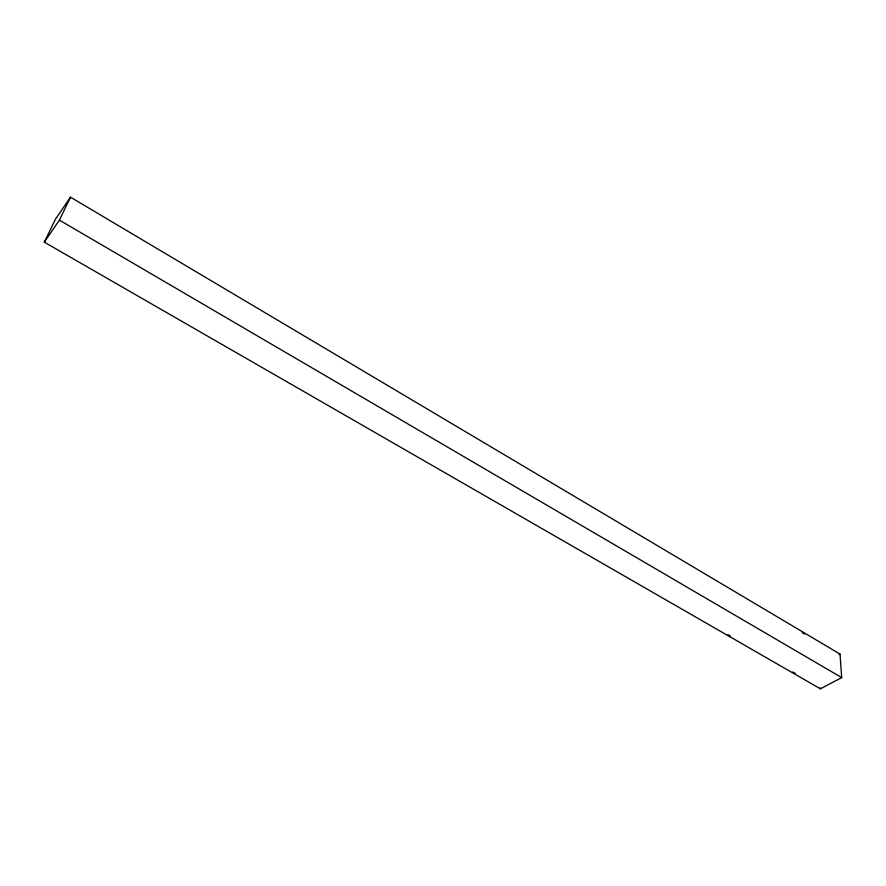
<?xml version="1.0" encoding="UTF-8"?>
<svg xmlns="http://www.w3.org/2000/svg" width="886" height="886" viewBox="0 0 886 886"><rect width="100%" height="100%" fill="white"/><g stroke="black" fill="none" stroke-linecap="round" stroke-linejoin="round"><path stroke-width="1.33" d="M44.3 242.166L59.406 220.116L70.492 197.179L840.017 654.078L841.7 677.613L820.403 688.821L44.3 242.166L55.453 219.219L70.492 197.179M839.131 654.566L840.017 654.078M728.048 634.686L730.441 636.059M792.771 671.965L795.174 673.338M59.406 220.116L841.7 677.613M802.273 632.693L804.643 634.099M820.347 687.835L820.403 688.821"/></g></svg>
